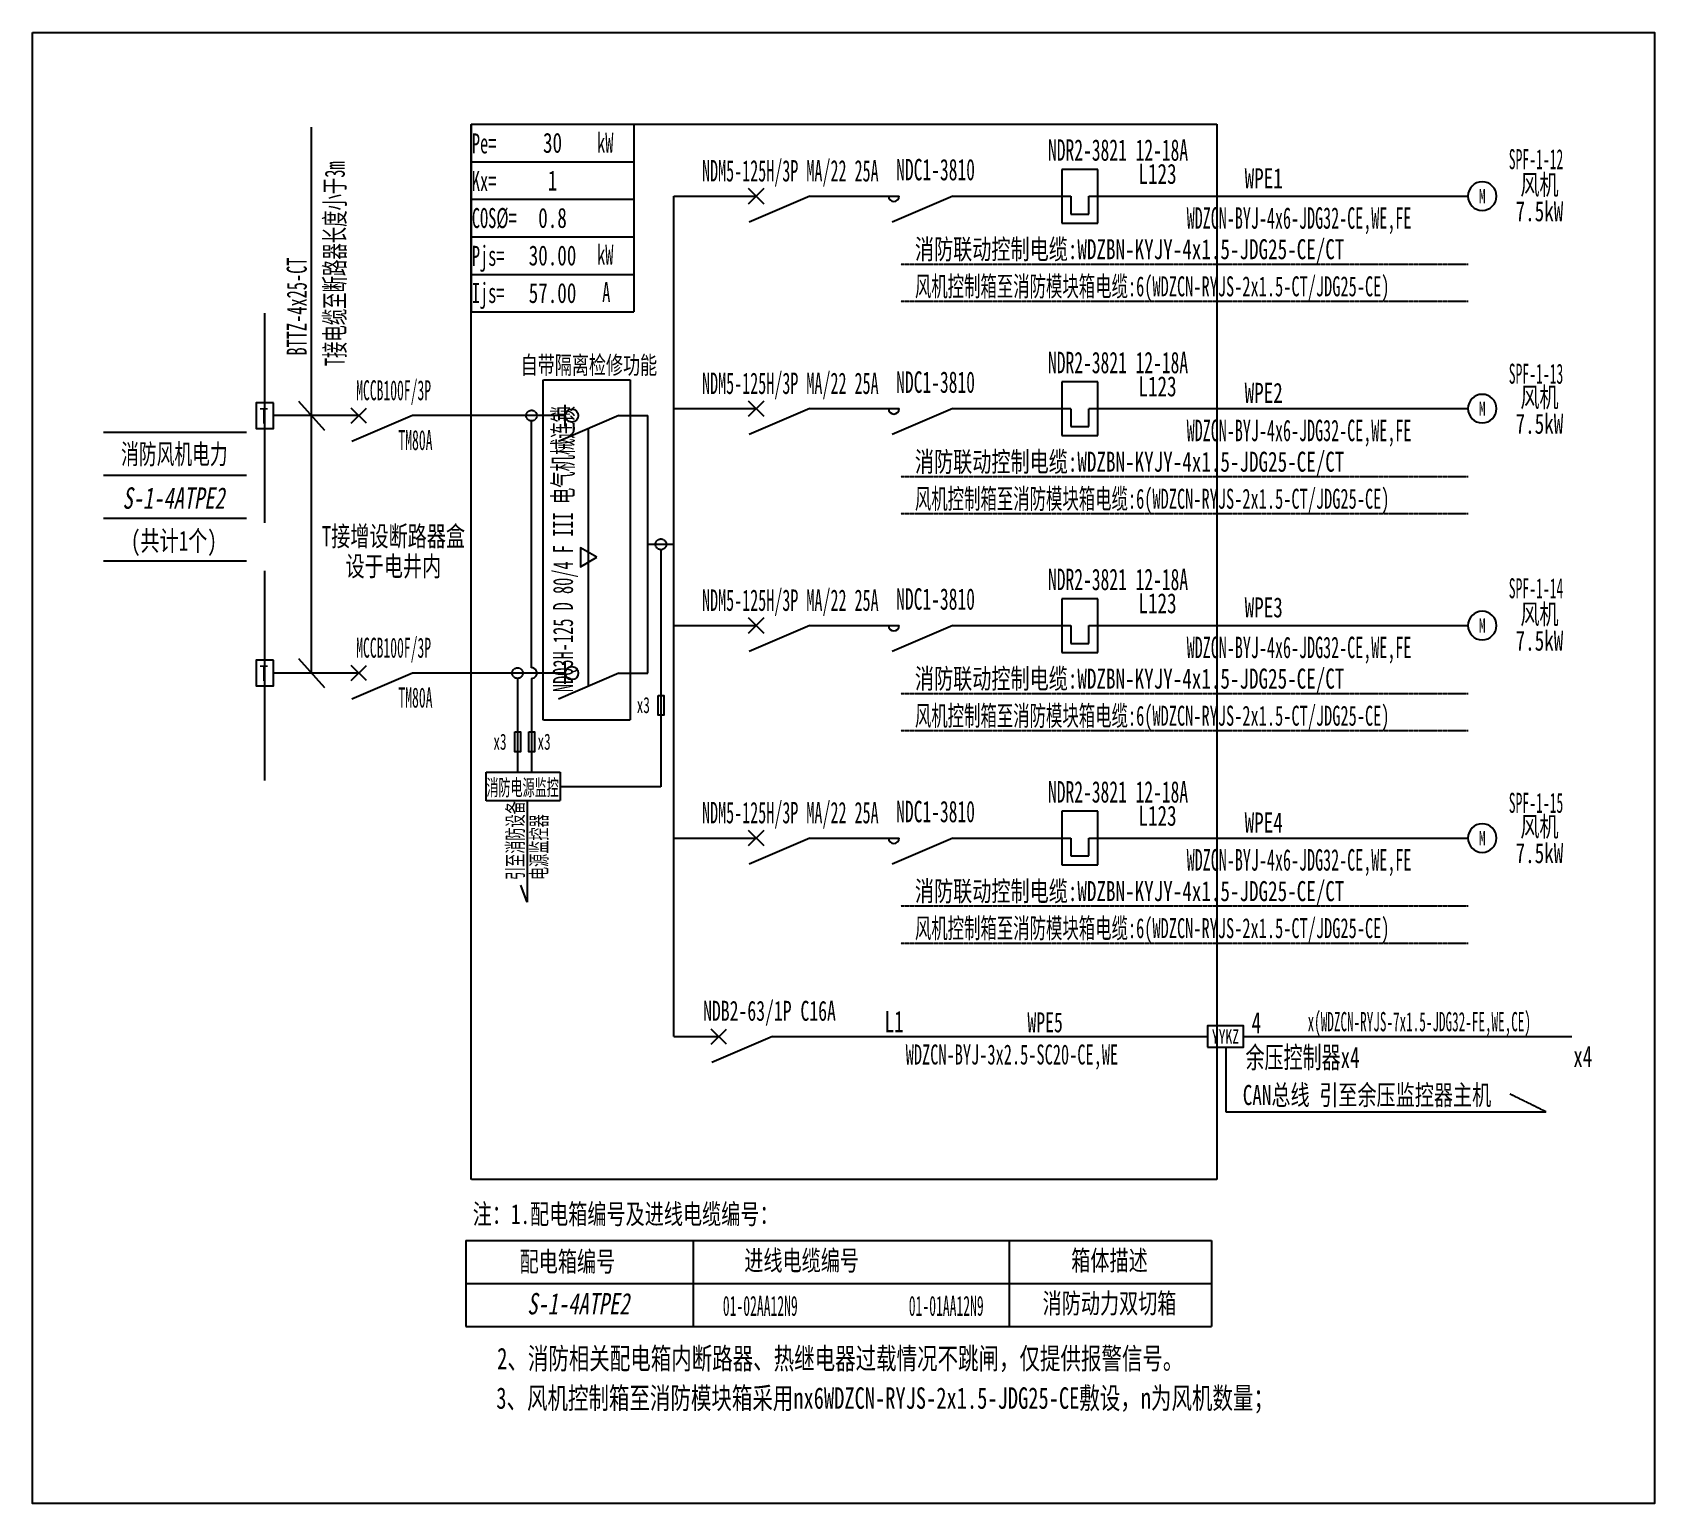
# Model space of a CAD drawing. Extents: x 398276 to 400676, y 356566 to 358742.
import ezdxf
from ezdxf.enums import TextEntityAlignment as Align

# ---------------------------------------------------------------- set-up
doc = ezdxf.new("R2010")
doc.units = 0
doc.header["$MEASUREMENT"] = 0
for name, pattern in [('_点划线L', [1.9, 1.5, -0.17, 0.06, -0.17]), ('DASH', [0.35, 0.25, -0.1]), ('DASHDOT', [1, 0.5, -0.25, 0, -0.25]), ('DASHED', [0.75, 0.5, -0.25])]:
    doc.linetypes.add(name, pattern=pattern)
for name, color, linetype in [('D_E_Eqpm(强电设备)', 100, 'Continuous'), ('D_E_Eqpm（强电设备）', 100, 'Continuous'), ('D_E_Text(强电文字)', 51, 'Continuous'), ('D_E_Text（强电文字）', 51, 'Continuous'), ('D_E_Wire(强电线缆)', 10, 'Continuous'), ('D_E_WireEm（强电应急照明线缆）', 10, 'DASHED'), ('D_E_Wire（强电线缆）', 10, 'Continuous'), ('D_Em_Eqpm（消防设备）', 100, 'Continuous'), ('D_T_TableDim（表格尺寸）', 255, 'Continuous'), ('DQ_Eqpm', 100, 'Continuous'), ('E_E_Text（强电文字）', 51, 'Continuous'), ('系统图', 220, 'Continuous')]:
    doc.layers.add(name, color=color, linetype=linetype)
doc.styles.add('$1$电气', font='', dxfattribs={"width": 0.7})
doc.styles.add('$1$电气箱', font='simhei.ttf', dxfattribs={"width": 0.8, "oblique": 10})
doc.styles.add('电气', font='', dxfattribs={"width": 0.7})
doc.styles.add('电气箱', font='simhei.ttf', dxfattribs={"width": 0.8, "oblique": 10})
doc.styles.get('$1$电气').set_extended_font_data('SimSun')
doc.styles.get('电气').set_extended_font_data('SimSun')

# ---------------------------------------------------------------- blocks, each defined once
blk = doc.blocks.new('T接箱')
at = {"layer": 'DQ_Eqpm'}
blk.add_lwpolyline([(313, 172), (73, 172), (73, -188), (313, -188)], close=True, dxfattribs=at)
at = {"layer": 'DQ_Eqpm', "color": 51, "style": '电气', "width": 0.8}
blk.add_text('T', height=220, dxfattribs=at).set_placement((120, -121))
blk = doc.blocks.new('A$C70CE04DF')
at = {"layer": 'D_E_Wire（强电线缆）', "linetype": 'DASHDOT', "ltscale": 0.5}
blk.add_line((0, 0), (7936, 0), dxfattribs=at)
at = {"layer": 'D_E_Text（强电文字）', "style": '电气', "width": 0.6}
blk.add_text('风机控制箱至消防模块箱电缆:6(WDZCN-RYJS-2x1.5-CT/JDG25-CE)', height=280, dxfattribs=at).set_placement((198, 68))
blk = doc.blocks.new('A$C670F4C17')
at = {"layer": 'D_E_Wire（强电线缆）', "linetype": 'DASHDOT', "ltscale": 0.5}
blk.add_line((0, 0), (7936, 0), dxfattribs=at)
at = {"layer": 'D_E_Text（强电文字）', "style": '电气', "width": 0.7}
blk.add_text('消防联动控制电缆:WDZBN-KYJY-4x1.5-JDG25-CE/CT', height=280, dxfattribs=at).set_placement((198, 68))
blk = doc.blocks.new('1')
at = {"layer": 'D_E_Eqpm(强电设备)'}
for p, q in [((-314387, 61832), (-314387, 61082)), ((-313887, 61832), (-314387, 61832)), ((-313887, 61082), (-313887, 61832)), ((-314262, 61457), (-314262, 61207)), ((-314012, 61207), (-314012, 61457)), ((-314387, 61082), (-313887, 61082)), ((-314262, 61207), (-314012, 61207))]:
    blk.add_line(p, q, dxfattribs=at)
blk = doc.blocks.new('电机')
at = {"layer": 'D_E_Eqpm（强电设备）'}
for start, end in [(90, 180), (180, 270), (0, 90), (270, 0)]:
    blk.add_arc((0, 0), 200, start, end, dxfattribs=at)
at = {"layer": 'D_E_Eqpm（强电设备）', "color": 51, "style": '电气', "width": 0.7}
blk.add_text('M', height=200, dxfattribs=at).set_placement((0, 0), align=Align.MIDDLE)

msp = doc.modelspace()

# ---------------------------------------------------------------- linework, layer by layer
at = {"linetype": 'DASHED'}
for p, q in [((398924.7, 358606.2, 0), (400028.1, 358606.2, 0)), ((398924.7, 357044.7, 0), (398924.7, 358606.2, 0)), ((400028.1, 358606.2, 0), (400028.1, 357044.7, 0)), ((400028.1, 357044.7, 0), (398924.7, 357044.7, 0))]:
    msp.add_line(p, q, dxfattribs=at)
at = {"layer": 'D_E_Eqpm(强电设备)', "color": 100}
for p, q in [((399335.1, 358488.6, 0), (399357.5, 358511, 0)), ((399357.5, 358488.6, 0), (399335.1, 358511, 0)), ((399357.5, 358511, 0), (399335.1, 358488.6, 0)), ((399335.1, 358511, 0), (399357.5, 358488.6, 0)), ((399425.7, 358499.8, 0), (399336.1, 358461.4, 0)), ((399637.3, 358499.8, 0), (399547.7, 358461.4, 0)), ((399335.1, 358174.2, 0), (399357.5, 358196.6, 0)), ((399357.5, 358174.2, 0), (399335.1, 358196.6, 0)), ((399357.5, 358196.6, 0), (399335.1, 358174.2, 0)), ((399335.1, 358196.6, 0), (399357.5, 358174.2, 0)), ((399425.7, 358185.4, 0), (399336.1, 358147, 0)), ((399637.3, 358185.4, 0), (399547.7, 358147, 0)), ((399335.1, 357853.3, 0), (399357.5, 357875.7, 0)), ((399357.5, 357853.3, 0), (399335.1, 357875.7, 0)), ((399357.5, 357875.7, 0), (399335.1, 357853.3, 0)), ((399335.1, 357875.7, 0), (399357.5, 357853.3, 0)), ((399425.7, 357864.5, 0), (399336.1, 357826.1, 0)), ((399637.3, 357864.5, 0), (399547.7, 357826.1, 0)), ((399335.1, 357538.9, 0), (399357.5, 357561.4, 0)), ((399357.5, 357538.9, 0), (399335.1, 357561.4, 0)), ((399357.5, 357561.4, 0), (399335.1, 357538.9, 0)), ((399335.1, 357561.4, 0), (399357.5, 357538.9, 0)), ((399425.7, 357550.1, 0), (399336.1, 357511.7, 0)), ((399637.3, 357550.1, 0), (399547.7, 357511.7, 0))]:
    msp.add_line(p, q, dxfattribs=at)
for centre in [(399550, 358499.8, 0), (399550, 358185.4, 0), (399550, 357864.5, 0), (399550, 357550.1, 0)]:
    msp.add_arc(centre, 7.94, 180, 0, dxfattribs=at)
at = {"layer": 'D_E_Eqpm（强电设备）'}
for p, q in [((398769.6, 358163.9, 0), (398747.2, 358186.3, 0)), ((398747.2, 358163.9, 0), (398769.6, 358186.3, 0)), ((399063.9, 358159.2, 0), (399063.9, 358191, 0)), ((398837.8, 358175.1, 0), (398748.2, 358136.7, 0)), ((399143.2, 358175.1, 0), (399053.6, 358136.7, 0)), ((398769.6, 357783, 0), (398747.2, 357805.4, 0)), ((398747.2, 357783, 0), (398769.6, 357805.4, 0)), ((398837.8, 357794.2, 0), (398748.2, 357755.8, 0)), ((399143.2, 357794.2, 0), (399053.6, 357755.8, 0)), ((399063.9, 357778.3, 0), (399063.9, 357810.1, 0)), ((399279.8, 357245.1, 0), (399302.3, 357267.6, 0)), ((399302.3, 357245.1, 0), (399279.8, 357267.6, 0)), ((399279.8, 357245.1, 0), (399302.3, 357267.6, 0)), ((399302.3, 357245.1, 0), (399279.8, 357267.6, 0)), ((399370.4, 357256.4, 0), (399280.8, 357218, 0)), ((399370.4, 357256.4, 0), (399280.8, 357218, 0))]:
    msp.add_line(p, q, dxfattribs=at)
at = {"layer": 'D_E_Eqpm（强电设备）', "linetype": 'DASH'}
msp.add_line((399098.4, 357775, 0), (399098.4, 358155.9, 0), dxfattribs=at)
at = {"layer": 'D_E_Eqpm（强电设备）', "elevation": 0}
msp.add_lwpolyline([(399110.7, 357965.5), (399086.2, 357979.6), (399086.2, 357951.3)], close=True, dxfattribs=at)
at = {"layer": 'D_E_Eqpm（强电设备）'}
for centre in [(399073.5, 358175.1, 0), (399073.5, 357794.2, 0)]:
    msp.add_circle(centre, 9.65, dxfattribs=at)
at = {"layer": 'D_E_Text（强电文字）'}
for p, q in [((398688.4, 357794.2, 0), (398688.4, 358601.7, 0)), ((398924.7, 358606.2, 0), (398924.7, 358328.5, 0)), ((398924.7, 358606.2, 0), (399165.4, 358606.2, 0)), ((399165.4, 358606.2, 0), (399165.4, 358328.5, 0)), ((398924.7, 358550.7, 0), (399165.4, 358550.7, 0)), ((398924.7, 358495.1, 0), (399165.4, 358495.1, 0)), ((398924.7, 358439.6, 0), (399165.4, 358439.6, 0)), ((398924.7, 358384, 0), (399165.4, 358384, 0)), ((398924.7, 358328.5, 0), (399165.4, 358328.5, 0)), ((398669.1, 358196.6, 0), (398707.8, 358153.6, 0)), ((398669.1, 357815.7, 0), (398707.8, 357772.7, 0))]:
    msp.add_line(p, q, dxfattribs=at)
at = {"layer": 'D_E_Wire(强电线缆)', "color": 10}
for p, q in [((399224.5, 358499.8, 0), (399346.3, 358499.8, 0)), ((399425.7, 358499.8, 0), (399557.9, 358499.8, 0)), ((399637.3, 358499.8, 0), (399811.9, 358499.8, 0)), ((399838.3, 358499.8, 0), (400399.4, 358499.8, 0)), ((399224.5, 358185.4, 0), (399346.3, 358185.4, 0)), ((399425.7, 358185.4, 0), (399557.9, 358185.4, 0)), ((399637.3, 358185.4, 0), (399811.9, 358185.4, 0)), ((399838.3, 358185.4, 0), (400399.4, 358185.4, 0)), ((399224.5, 357864.5, 0), (399346.3, 357864.5, 0)), ((399425.7, 357864.5, 0), (399557.9, 357864.5, 0)), ((399637.3, 357864.5, 0), (399811.9, 357864.5, 0)), ((399838.3, 357864.5, 0), (400399.4, 357864.5, 0)), ((399224.5, 357550.1, 0), (399346.3, 357550.1, 0)), ((399425.7, 357550.1, 0), (399557.9, 357550.1, 0)), ((399637.3, 357550.1, 0), (399811.9, 357550.1, 0)), ((399838.3, 357550.1, 0), (400399.4, 357550.1, 0))]:
    msp.add_line(p, q, dxfattribs=at)
at = {"layer": 'D_E_WireEm（强电应急照明线缆）'}
for p, q in [((398619.4, 357635.4, 0), (398619.4, 357945.6, 0)), ((398758.4, 357794.2, 0), (398632.1, 357794.2, 0)), ((399063.9, 357794.2, 0), (398837.8, 357794.2, 0))]:
    msp.add_line(p, q, dxfattribs=at)
at = {"layer": 'D_E_Wire（强电线缆）'}
for p, q in [((399224.5, 357256.4, 0), (399224.5, 358499.8, 0)), ((398619.4, 358016.3, 0), (398619.4, 358326.5, 0)), ((398758.4, 358175.1, 0), (398632.1, 358175.1, 0)), ((399063.9, 358175.1, 0), (398837.8, 358175.1, 0)), ((399013.9, 357802.1, 0), (399013.9, 358167.2, 0)), ((399143.2, 358175.1, 0), (399186.1, 358175.1, 0)), ((399186.1, 357794.2, 0), (399186.1, 358175.1, 0)), ((399186.1, 357984.7, 0), (399224.5, 357984.7, 0)), ((399205.3, 357976.7, 0), (399205.3, 357625.8, 0)), ((399143.2, 357794.2, 0), (399186.1, 357794.2, 0)), ((398993.2, 357786.3, 0), (398993.2, 357647.7, 0)), ((399013.8, 357786.3, 0), (399013.8, 357647.7, 0)), ((399007.4, 357605.4, 0), (399007.4, 357455.2, 0)), ((399007.4, 357455.2, 0), (398998, 357480.5, 0)), ((399224.5, 357256.4, 0), (399291, 357256.4, 0)), ((399370.4, 357256.4, 0), (400014.2, 357256.4, 0)), ((400067.1, 357256.4, 0), (400553.2, 357256.4, 0))]:
    msp.add_line(p, q, dxfattribs=at)
at = {"layer": 'D_E_Wire（强电线缆）', "linetype": '_点划线L'}
msp.add_line((399205.3, 357625.8, 0), (399056.4, 357625.8, 0), dxfattribs=at)
at = {"layer": 'D_E_Wire（强电线缆）', "linetype": 'DASH'}
for p, q in [((400041.4, 357240.5, 0), (400041.4, 357144.9, 0)), ((400515.2, 357144.9, 0), (400462, 357171.1, 0)), ((400041.4, 357144.9, 0), (400515.2, 357144.9, 0))]:
    msp.add_line(p, q, dxfattribs=at)
at = {"layer": 'D_E_Wire（强电线缆）', "linetype": 'DASH', "elevation": 0}
msp.add_lwpolyline([(399031.1, 358228), (399160.1, 358228), (399160.1, 357724.4), (399031.1, 357724.4)], close=True, dxfattribs=at)
at = {"layer": 'D_E_Wire（强电线缆）', "elevation": 0}
for points in [[(399201.4, 357761.2), (399209.7, 357761.2), (399209.7, 357732), (399201.4, 357732)], [(398989.3, 357707.1), (398997.6, 357707.1), (398997.6, 357677.8), (398989.3, 357677.8)], [(399009.9, 357707.1), (399018.3, 357707.1), (399018.3, 357677.8), (399009.9, 357677.8)]]:
    msp.add_lwpolyline(points, close=True, dxfattribs=at)
at = {"layer": 'D_E_Wire（强电线缆）', "linetype": '_点划线L', "elevation": 0}
msp.add_lwpolyline([(398946.7, 357647.7), (399056.4, 357647.7), (399056.4, 357605.4), (398946.7, 357605.4)], close=True, dxfattribs=at)
at = {"layer": 'D_E_Wire（强电线缆）', "linetype": '_点划线L'}
for centre in [(399013.9, 358175.1, 0), (399205.3, 357984.7, 0), (398993.2, 357794.2, 0)]:
    msp.add_circle(centre, 7.94, dxfattribs=at)
at = {"layer": 'D_E_Wire（强电线缆）'}
msp.add_arc((399013.9, 357794.2, 0), 7.94, 269.5766, 90, dxfattribs=at)
at = {"layer": 'D_Em_Eqpm（消防设备）', "elevation": 0}
msp.add_lwpolyline([(400014.2, 357240.5), (400067.1, 357240.5), (400067.1, 357272.2), (400014.2, 357272.2)], close=True, dxfattribs=at)
at = {"layer": 'D_T_TableDim（表格尺寸）', "color": 255}
for p, q in [((398380.6, 358150.6, 0), (398592.2, 358150.6, 0)), ((398380.6, 358087.1, 0), (398592.2, 358087.1, 0)), ((398380.6, 358023.6, 0), (398592.2, 358023.6, 0)), ((398380.6, 358023.6, 0), (398592.2, 358023.6, 0)), ((398380.6, 358023.6, 0), (398592.2, 358023.6, 0)), ((398380.6, 358023.6, 0), (398592.2, 358023.6, 0)), ((398380.6, 358023.6, 0), (398592.2, 358023.6, 0)), ((398380.6, 357960.1, 0), (398592.2, 357960.1, 0))]:
    msp.add_line(p, q, dxfattribs=at)
at = {"layer": 'D_T_TableDim（表格尺寸）', "ltscale": 3.5}
for p, q in [((398916.9, 356954.6, 0), (400020, 356954.6, 0)), ((398916.9, 356954.6, 0), (398916.9, 356827.6, 0)), ((399253.2, 356954.6, 0), (399253.2, 356827.6, 0)), ((399720.8, 356954.6, 0), (399720.8, 356827.6, 0)), ((400020, 356954.6, 0), (400020, 356827.6, 0)), ((398916.9, 356891.1, 0), (400020, 356891.1, 0)), ((398916.9, 356891.1, 0), (400020, 356891.1, 0)), ((399253.2, 356891.1, 0), (399253.2, 356827.6, 0)), ((399720.8, 356891.1, 0), (399720.8, 356827.6, 0)), ((398916.9, 356827.6, 0), (400020, 356827.6, 0))]:
    msp.add_line(p, q, dxfattribs=at)
at = {"layer": '系统图', "ltscale": 9973.992009}
msp.add_lwpolyline([(398275.5, 358742), (400675.5, 358742), (400675.5, 356565.5), (398275.5, 356565.5)], close=True, dxfattribs=at)

# ---------------------------------------------------------------- block references
at = {"layer": 'D_E_Eqpm(强电设备)', "color": 100, "xscale": 0.1058047215236128, "yscale": 0.1058047215236128, "zscale": 0.1058047215236128}
for p in [(433062.3, 351997.3, 0), (433062.3, 351682.9, 0), (433062.3, 351362, 0), (433062.3, 351047.7, 0)]:
    msp.add_blockref('1', p, dxfattribs=at)
at = {"layer": 'D_E_Eqpm（强电设备）', "xscale": 0.1058047215236128, "yscale": 0.1058047215236128, "zscale": 0.1058047215236128}
for name, p in [('电机', (400420.5, 358499.8, 0)), ('电机', (400420.5, 358185.4, 0)), ('T接箱', (398599, 358176, 0)), ('电机', (400420.5, 357864.5, 0)), ('T接箱', (398599, 357795.1, 0)), ('电机', (400420.5, 357550.1, 0))]:
    msp.add_blockref(name, p, dxfattribs=at)
at = {"layer": 'D_E_Wire（强电线缆）', "xscale": 0.1058047215236128, "yscale": 0.1058047215236128, "zscale": 0.1058047215236128}
for name, p in [('A$C670F4C17', (399560.2, 358399.3, 0)), ('A$C70CE04DF', (399560.2, 358344.4, 0)), ('A$C670F4C17', (399560.2, 358084.9, 0)), ('A$C70CE04DF', (399560.2, 358030.1, 0)), ('A$C670F4C17', (399560.2, 357764, 0)), ('A$C70CE04DF', (399560.2, 357709.1, 0)), ('A$C670F4C17', (399560.2, 357449.6, 0)), ('A$C70CE04DF', (399560.2, 357394.8, 0))]:
    msp.add_blockref(name, p, dxfattribs=at)

# ---------------------------------------------------------------- texts
at = {"layer": 'D_E_Text(强电文字)', "color": 51, "style": '电气', "width": 0.6}
for s, height, p in [('NDR2-3821 12-18A', 31.741, (399778.1, 358552.2, 0)), ('NDC1-3810', 31.74, (399553.4, 358523.2, 0)), ('NDR2-3821 12-18A', 31.741, (399778.1, 358237.8, 0)), ('NDC1-3810', 31.74, (399553.4, 358208.8, 0)), ('NDR2-3821 12-18A', 31.741, (399778.1, 357916.9, 0)), ('NDC1-3810', 31.74, (399553.4, 357887.9, 0)), ('NDR2-3821 12-18A', 31.741, (399778.1, 357602.6, 0)), ('NDC1-3810', 31.74, (399553.4, 357573.5, 0))]:
    msp.add_text(s, height=height, dxfattribs=at).set_placement(p)
at = {"layer": 'D_E_Text(强电文字)', "color": 51, "true_color": 0xffff7f, "style": '电气', "width": 0.55}
for p in [(399266.2, 358521.5, 0), (399266.2, 358207.1, 0), (399266.2, 357886.2, 0), (399266.2, 357571.9, 0)]:
    msp.add_text('NDM5-125H/3P MA/22 25A', height=31.741, dxfattribs=at).set_placement(p)
at = {"layer": 'D_E_Text(强电文字)', "color": 51, "style": '电气', "width": 0.55}
for p in [(400149.5, 358463.6, 0), (400149.5, 358149.3, 0), (400149.5, 357828.3, 0), (400149.5, 357514, 0)]:
    msp.add_text('WDZCN-BYJ-4x6-JDG32-CE,WE,FE', height=31.741, dxfattribs=at).set_placement(p, align=Align.MIDDLE)
at = {"layer": 'D_E_Text（强电文字）', "linetype": 'Continuous', "style": '电气', "width": 0.6}
for s, height, p in [('Pe=', 29.63, (398925.6, 358563, 0)), ('kW', 29.63, (399110.9, 358564.1, 0)), ('Kx=', 29.63, (398925.6, 358507.3, 0)), ('COS%%C=', 29.63, (398925.6, 358452.6, 0)), ('Pjs=', 29.63, (398925.6, 358396.7, 0)), ('kW', 29.63, (399110.9, 358398.6, 0)), ('Ijs=', 29.63, (398925.6, 358341.8, 0)), ('A', 29.6, (399118.5, 358343, 0))]:
    msp.add_text(s, height=height, dxfattribs=at).set_placement(p)
at = {"layer": 'D_E_Text（强电文字）', "color": 51, "style": '电气', "width": 0.5}
for s, height, p in [('SPF-1-12', 29.63, (400500.1, 358539.7, 0)), ('SPF-1-13', 29.63, (400500.1, 358222.3, 0)), ('SPF-1-14', 29.63, (400500.1, 357904.9, 0)), ('x(WDZCN-RYJS-7x1.5-JDG32-FE,WE,CE)', 28.567, (400327.4, 357264.2, 0))]:
    msp.add_text(s, height=height, dxfattribs=at).set_placement(p, align=Align.CENTER)
at = {"layer": 'D_E_Text（强电文字）', "style": '电气', "width": 0.6}
for s, height, p in [('T接电缆至断路器长度小于3m', 29.625, (398737.6, 358248.3, 0)), ('BTTZ-4x25-CT', 29.625, (398681.3, 358263.9, 0)), ('引至消防设备', 23.81, (399001.7, 357487.9, 0)), ('电源监控器', 23.81, (399036.9, 357487.9, 0))]:
    msp.add_text(s, height=height, rotation=90, dxfattribs=at).set_placement(p)
at = {"layer": 'D_E_Text（强电文字）', "style": '电气'}
for s, height, width, p in [('L123', 29.63, 0.7, (399911.9, 358518, 0)), ('自带隔离检修功能', 26.45, 0.7, (398997.8, 358236.7, 0)), ('L123', 29.63, 0.7, (399911.9, 358203.6, 0)), ('L123', 29.63, 0.7, (399911.9, 357882.7, 0)), ('x3', 23.81, 0.6, (399169.6, 357735, 0)), ('x3', 23.81, 0.6, (398957.5, 357680.8, 0)), ('x3', 23.81, 0.6, (399022.8, 357680.8, 0)), ('消防电源监控', 23.81, 0.55, (398947.1, 357613, 0)), ('L123', 29.63, 0.7, (399911.9, 357568.3, 0)), ('WPE4', 29.63, 0.7, (400069, 357558.3, 0)), ('注：1.配电箱编号及进线电缆编号：', 29.625, 0.7, (398926.9, 356979, 0)), ('2、消防相关配电箱内断路器、热继电器过载情况不跳闸，仅提供报警信号。', 31.741, 0.7, (398963.1, 356764.3, 0)), ('3、风机控制箱至消防模块箱采用nx6WDZCN-RYJS-2x1.5-JDG25-CE敷设，n为风机数量；', 31.741, 0.7, (398961.8, 356705.7, 0))]:
    msp.add_text(s, height=height, dxfattribs=dict(at, width=width)).set_placement(p)
at = {"layer": 'D_E_Text（强电文字）', "color": 51, "style": '电气', "width": 0.7}
for s, p in [('WPE1', (400069, 358511.5, 0)), ('WPE2', (400069, 358194, 0)), ('WPE3', (400069, 357876.6, 0))]:
    msp.add_text(s, height=29.63, dxfattribs=at).set_placement(p)
at = {"layer": 'D_E_Text（强电文字）'}
for s, height, style, width, p in [('风机', 29.63, '电气', 0.7, (400505.2, 358517.2, 0)), ('7.5kW', 29.63, '电气', 0.7, (400505.2, 358477.9, 0)), ('MCCB100F/3P', 29.625, '$1$电气', 0.5, (398809.9, 358210.2, 0)), ('风机', 29.63, '电气', 0.7, (400505.2, 358202.9, 0)), ('7.5kW', 29.63, '电气', 0.7, (400505.2, 358163.5, 0)), ('TM80A', 29.63, '$1$电气', 0.5, (398842.2, 358138.7, 0)), ('消防风机电力', 29.63, '$1$电气', 0.65, (398485.5, 358118.7, 0)), ('T接增设断路器盒', 29.63, '电气', 0.7, (398809.5, 357997.3, 0)), ('设于电井内', 29.63, '电气', 0.7, (398809.5, 357952.7, 0)), ('风机', 29.63, '电气', 0.7, (400505.2, 357881.9, 0)), ('MCCB100F/3P', 29.625, '$1$电气', 0.5, (398809.9, 357829.3, 0)), ('7.5kW', 29.63, '电气', 0.7, (400505.2, 357842.6, 0)), ('TM80A', 29.63, '$1$电气', 0.5, (398842.2, 357757.8, 0)), ('风机', 29.63, '电气', 0.7, (400505.2, 357567.6, 0)), ('7.5kW', 29.63, '电气', 0.7, (400505.2, 357528.2, 0)), ('NDB2-63/1P C16A', 29.625, '电气', 0.65, (399366, 357292.1, 0)), ('WDZCN-BYJ-3x2.5-SC20-CE,WE', 29.625, '电气', 0.6, (399724.7, 357226.3, 0)), ('CAN总线 引至余压监控器主机', 29.625, '电气', 0.7, (400250.1, 357170.7, 0)), ('配电箱编号', 29.63, '电气', 0.7, (399067, 356924.2, 0)), ('进线电缆编号', 29.63, '电气', 0.7, (399413.6, 356925.8, 0)), ('箱体描述', 29.63, '电气', 0.7, (399869.1, 356925.8, 0)), ('消防动力双切箱', 29.63, '电气', 0.7, (399869.1, 356862.3, 0)), ('01-02AA12N9', 29.625, '电气', 0.5, (399352.4, 356857.8, 0)), ('01-01AA12N9', 29.625, '电气', 0.5, (399627.5, 356857.8, 0))]:
    msp.add_text(s, height=height, dxfattribs=dict(at, style=style, width=width)).set_placement(p, align=Align.MIDDLE)
at = {"layer": 'D_E_Text（强电文字）', "style": '电气', "width": 0.6}
msp.add_text('NDQ3H-125 D 80/4 F III 电气机械连锁', height=29.625, rotation=90, dxfattribs=at).set_placement((399061.9, 357977.8, 0), align=Align.MIDDLE)
at = {"layer": 'D_E_Text（强电文字）', "color": 7, "style": '$1$电气箱', "oblique": 10, "width": 0.7}
msp.add_text('S-1-4ATPE2', height=31.74, dxfattribs=at).set_placement((398484.3, 358053.1, 0), align=Align.MIDDLE)
at = {"layer": 'D_E_Text（强电文字）'}
for s, style, width, p in [('(共计1个)', '$1$电气', 0.7, (398484.8, 357975.2, 0)), ('SPF-1-15', '电气', 0.5, (400500.1, 357587.4, 0))]:
    msp.add_text(s, height=29.63, dxfattribs=dict(at, style=style, width=width)).set_placement(p, align=Align.CENTER)
at = {"layer": 'D_E_Text（强电文字）', "style": '电气箱', "oblique": 10, "width": 0.7}
msp.add_text('S-1-4ATPE2', height=31.74, dxfattribs=at).set_placement((399083.2, 356861.2, 0), align=Align.MIDDLE)
at = {"layer": 'D_E_Text（强电文字）', "width": 240.684, "attachment_point": 5, "style": '电气'}
for s, insert, char_height in [('30', (399045, 358578.5, 0), 29.63), ('1', (399045, 358522.9, 0), 29.6), ('0.8', (399045, 358467.4, 0), 29.63), ('{\\C200;30.00}', (399045, 358411.8, 0), 29.625), ('{\\C200;57.00}', (399045, 358356.3, 0), 29.625)]:
    msp.add_mtext(s, dxfattribs=dict(at, insert=insert, char_height=char_height))
at = {"layer": 'D_Em_Eqpm（消防设备）', "color": 51, "style": '电气', "width": 0.7}
msp.add_text('YYKZ', height=21.16, dxfattribs=at).set_placement((400040.7, 357246, 0), align=Align.CENTER)
at = {"layer": 'E_E_Text（强电文字）', "linetype": 'Continuous', "style": '电气', "width": 0.65}
for s, height, p in [('L1', 31.74, (399536.3, 357262.7, 0)), ('4', 31.7, (400079.3, 357261.1, 0)), ('余压控制器x4', 31.74, (400070.3, 357209.8, 0)), ('x4', 31.74, (400555.3, 357211.2, 0))]:
    msp.add_text(s, height=height, dxfattribs=at).set_placement(p)
msp.add_text('WPE5', height=29.63, dxfattribs=at).set_placement((399773.8, 357262.7, 0), align=Align.CENTER)

doc.saveas('drawing.dxf')
